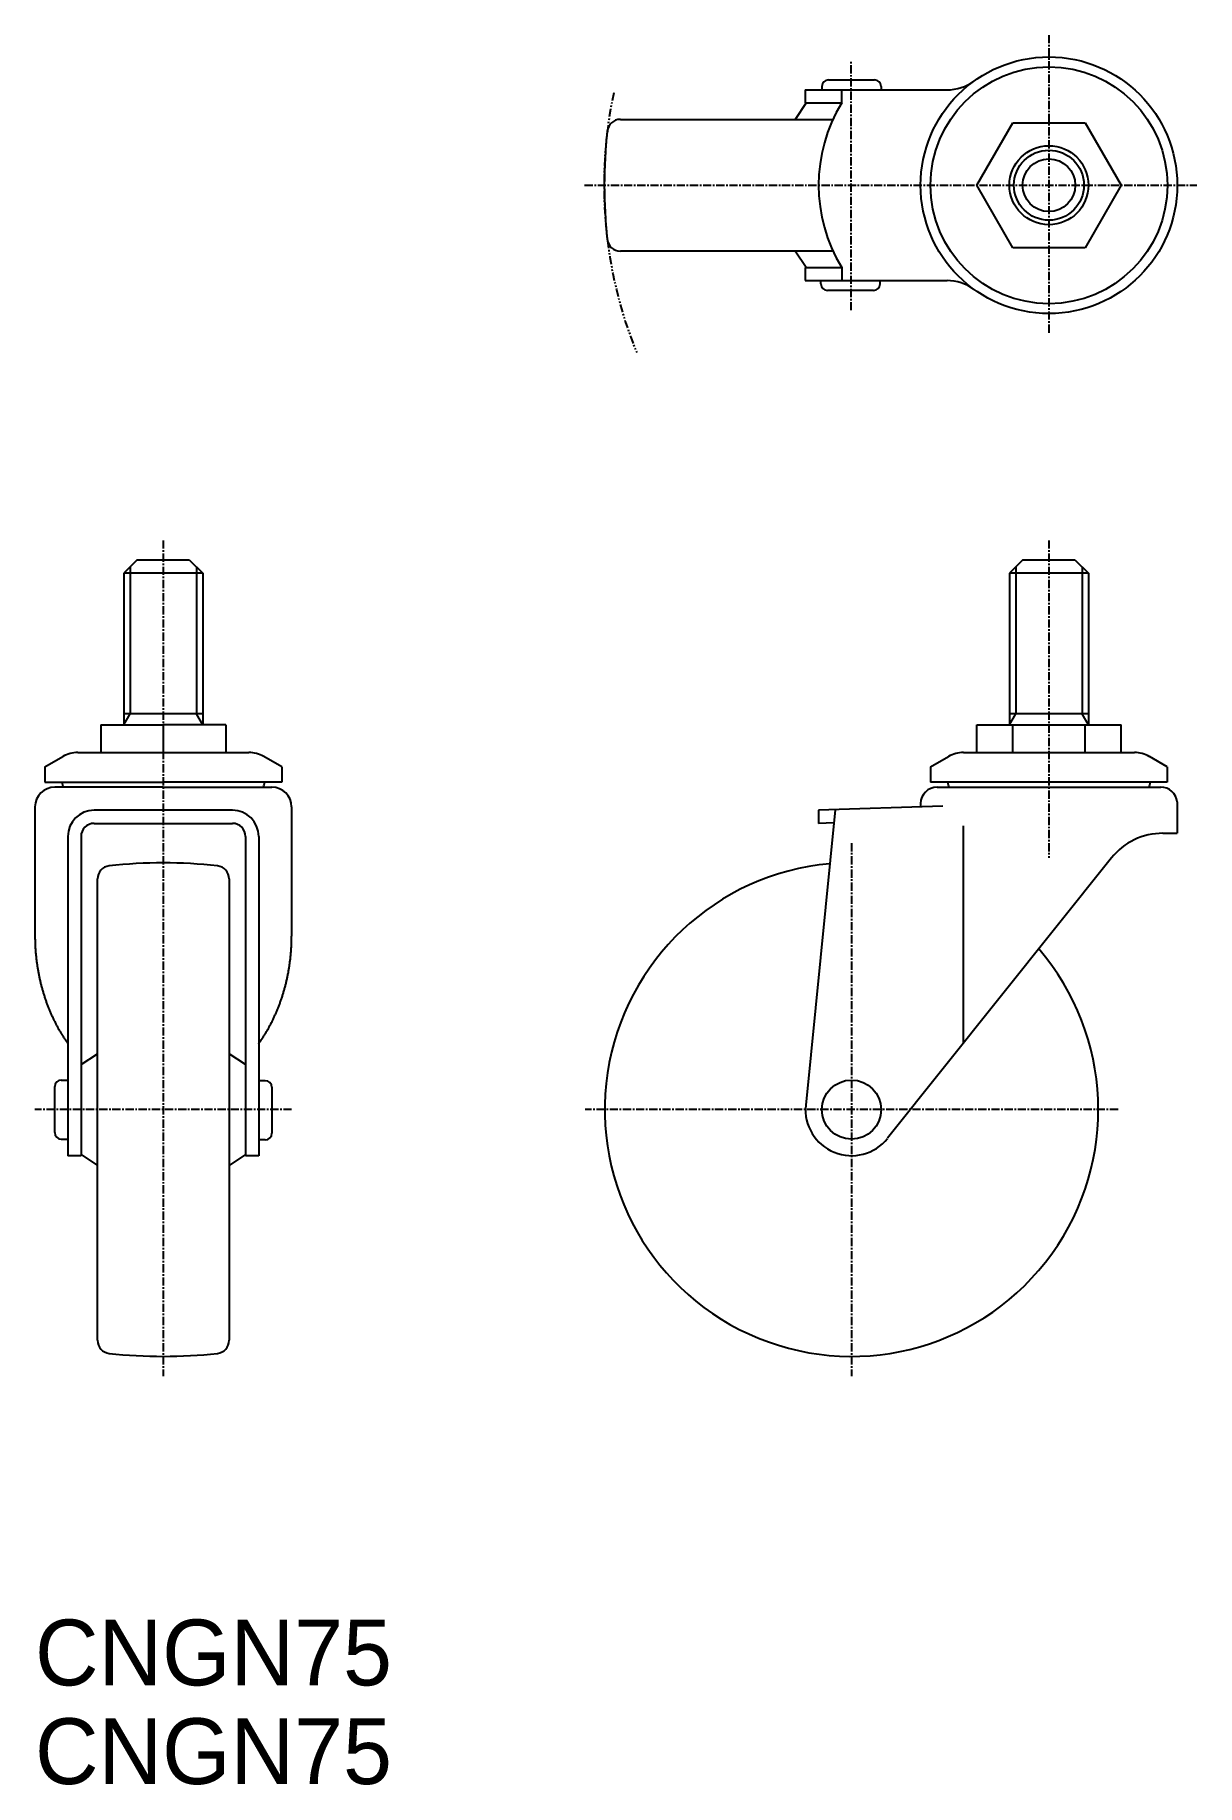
# Model space of a CAD drawing. Extents: x -2810 to -2634, y -910 to -644.
import ezdxf

# ---------------------------------------------------------------- set-up
doc = ezdxf.new("R2010")
doc.units = 0
doc.linetypes.add('CENTER', pattern=[2, 1.25, -0.25, 0.25, -0.25])
doc.linetypes.add('PHANTOM', pattern=[2.5, 1.25, -0.25, 0.25, -0.25, 0.25, -0.25])
doc.layers.get('0').update_dxf_attribs({"linetype": 'CONTINUOUS'})
doc.layers.add('CENTER', color=1, linetype='CENTER')

msp = doc.modelspace()

# ---------------------------------------------------------------- linework, layer by layer
at = {"color": 7, "linetype": 'CONTINUOUS'}
for p, q in [((-2689.88, -651.01), (-2682.88, -651.01)), ((-2693.41, -652.51), (-2693.41, -654.51)), ((-2693.41, -652.51), (-2671.87, -652.51)), ((-2690.88, -652.01), (-2690.88, -652.51)), ((-2687.87, -654.51), (-2687.87, -652.51)), ((-2681.88, -652.01), (-2681.88, -652.51)), ((-2693.29, -654.51), (-2694.95, -657.01)), ((-2693.41, -654.51), (-2687.87, -654.51)), ((-2721.51, -657.01), (-2689.2, -657.01)), ((-2667.35, -667.01), (-2661.86, -657.51)), ((-2661.86, -657.51), (-2650.89, -657.51)), ((-2650.89, -657.51), (-2645.41, -667.01)), ((-2661.86, -676.51), (-2667.35, -667.01)), ((-2645.41, -667.01), (-2650.89, -676.51)), ((-2689.2, -677.01), (-2721.51, -677.01)), ((-2693.29, -679.51), (-2694.95, -677.01)), ((-2650.89, -676.51), (-2661.86, -676.51)), ((-2693.41, -679.51), (-2687.87, -679.51)), ((-2693.41, -679.51), (-2693.41, -681.51)), ((-2687.87, -679.51), (-2687.87, -681.51)), ((-2693.41, -681.51), (-2671.87, -681.51)), ((-2691.03, -682.01), (-2691.03, -681.51)), ((-2683.03, -683.01), (-2690.03, -683.01)), ((-2682.03, -682.01), (-2682.03, -681.51)), ((-2794.97, -723.99), (-2796.97, -725.99)), ((-2784.97, -725.99), (-2796.97, -725.99)), ((-2796.97, -725.99), (-2796.97, -748.99)), ((-2786.97, -723.99), (-2794.97, -723.99)), ((-2786.97, -723.99), (-2784.97, -725.99)), ((-2784.97, -725.99), (-2784.97, -748.99)), ((-2660.38, -723.99), (-2662.38, -725.99)), ((-2650.38, -725.99), (-2662.38, -725.99)), ((-2662.38, -725.99), (-2662.38, -748.99)), ((-2652.38, -723.99), (-2660.38, -723.99)), ((-2652.38, -723.99), (-2650.38, -725.99)), ((-2650.38, -725.99), (-2650.38, -748.99)), ((-2800.47, -748.99), (-2800.47, -753.23)), ((-2800.47, -748.99), (-2790.97, -748.99)), ((-2784.97, -747.35), (-2796.97, -747.35)), ((-2781.47, -748.99), (-2790.97, -748.99)), ((-2790.97, -748.99), (-2790.97, -753.23)), ((-2781.47, -748.99), (-2781.47, -753.23)), ((-2667.35, -753.23), (-2667.35, -748.99)), ((-2667.35, -748.99), (-2645.41, -748.99)), ((-2650.38, -747.35), (-2662.38, -747.35)), ((-2661.86, -753.23), (-2661.86, -748.99)), ((-2650.89, -753.23), (-2650.89, -748.99)), ((-2645.41, -753.23), (-2645.41, -748.99)), ((-2808.96, -755.42), (-2806.22, -753.83)), ((-2803.97, -753.23), (-2790.97, -753.23)), ((-2790.97, -753.23), (-2777.97, -753.23)), ((-2772.98, -755.42), (-2775.71, -753.83)), ((-2674.37, -755.42), (-2671.63, -753.83)), ((-2669.38, -753.23), (-2656.38, -753.23)), ((-2656.38, -753.23), (-2643.38, -753.23)), ((-2638.39, -755.42), (-2641.12, -753.83)), ((-2808.96, -755.42), (-2808.96, -757.73)), ((-2808.96, -757.73), (-2790.97, -757.73)), ((-2772.98, -757.73), (-2790.97, -757.73)), ((-2772.98, -755.42), (-2772.98, -757.73)), ((-2674.37, -755.42), (-2674.37, -757.73)), ((-2656.38, -757.73), (-2674.37, -757.73)), ((-2638.39, -757.73), (-2656.38, -757.73)), ((-2638.39, -755.42), (-2638.39, -757.73)), ((-2790.97, -758.49), (-2807.47, -758.49)), ((-2790.97, -758.49), (-2774.47, -758.49)), ((-2673.38, -758.49), (-2656.38, -758.49)), ((-2656.38, -758.49), (-2639.38, -758.49)), ((-2810.47, -761.49), (-2810.47, -781.14)), ((-2780.47, -761.99), (-2801.47, -761.99)), ((-2771.47, -761.49), (-2771.47, -781.14)), ((-2688.87, -761.91), (-2693.35, -806.8)), ((-2672.51, -761.38), (-2691.38, -761.99)), ((-2691.38, -761.99), (-2691.38, -763.99)), ((-2675.88, -760.99), (-2675.88, -761.49)), ((-2636.88, -760.71), (-2636.88, -765.49)), ((-2801.47, -763.99), (-2780.47, -763.99)), ((-2689.07, -763.92), (-2691.38, -763.99)), ((-2669.42, -764.38), (-2669.42, -797.34)), ((-2639.07, -765.49), (-2636.88, -765.49)), ((-2805.47, -765.99), (-2805.47, -814.49)), ((-2803.47, -765.99), (-2803.47, -814.49)), ((-2778.47, -765.99), (-2778.47, -814.49)), ((-2776.47, -765.99), (-2776.47, -814.49)), ((-2646.88, -769.25), (-2680.91, -811.85)), ((-2800.97, -779.49), (-2800.97, -772.43)), ((-2780.97, -772.43), (-2780.97, -779.49)), ((-2800.97, -807.49), (-2800.97, -779.49)), ((-2780.97, -779.49), (-2780.97, -807.49)), ((-2803.47, -800.65), (-2800.97, -798.99)), ((-2778.47, -800.65), (-2780.97, -798.99)), ((-2806.47, -802.99), (-2805.47, -802.99)), ((-2775.47, -803.09), (-2776.47, -803.09)), ((-2807.47, -810.99), (-2807.47, -803.99)), ((-2774.47, -804.09), (-2774.47, -811.09)), ((-2800.97, -842.55), (-2800.97, -807.49)), ((-2780.97, -807.49), (-2780.97, -842.55)), ((-2806.47, -811.99), (-2805.47, -811.99)), ((-2775.47, -812.09), (-2776.47, -812.09)), ((-2803.47, -814.49), (-2805.47, -814.49)), ((-2803.47, -814.32), (-2800.97, -815.99)), ((-2778.47, -814.32), (-2780.97, -815.99)), ((-2776.47, -814.49), (-2778.47, -814.49))]:
    msp.add_line(p, q, dxfattribs=at)
at = {"color": 3, "linetype": 'CONTINUOUS'}
for p, q in [((-2796.02, -725.04), (-2796.02, -747.35)), ((-2785.91, -725.04), (-2785.91, -747.35)), ((-2661.43, -725.04), (-2661.43, -747.35)), ((-2651.33, -725.04), (-2651.33, -747.35)), ((-2796.97, -748.99), (-2796.02, -747.35)), ((-2784.97, -748.99), (-2785.91, -747.35)), ((-2662.38, -748.99), (-2661.43, -747.35)), ((-2650.38, -748.99), (-2651.33, -747.35))]:
    msp.add_line(p, q, dxfattribs=at)
at = {"color": 7, "linetype": 'CONTINUOUS'}
for points in [[(-2810.47, -781.14, 0), (-2810.47, -781.28, 0), (-2810.47, -781.42, 0), (-2810.47, -781.56, 0), (-2810.46, -781.7, 0), (-2810.46, -781.84, 0), (-2810.46, -781.98, 0), (-2810.45, -782.12, 0), (-2810.45, -782.26, 0), (-2810.44, -782.39, 0), (-2810.44, -782.53, 0), (-2810.43, -782.67, 0), (-2810.42, -782.81, 0), (-2810.42, -782.95, 0), (-2810.41, -783.09, 0), (-2810.4, -783.23, 0), (-2810.39, -783.37, 0), (-2810.38, -783.51, 0), (-2810.37, -783.65, 0), (-2810.35, -783.79, 0), (-2810.34, -783.93, 0), (-2810.33, -784.07, 0), (-2810.31, -784.2, 0), (-2810.3, -784.34, 0), (-2810.29, -784.48, 0), (-2810.27, -784.62, 0), (-2810.25, -784.76, 0), (-2810.24, -784.9, 0), (-2810.22, -785.03, 0), (-2810.2, -785.17, 0), (-2810.18, -785.31, 0), (-2810.16, -785.45, 0), (-2810.14, -785.59, 0), (-2810.12, -785.72, 0), (-2810.1, -785.86, 0), (-2810.08, -786, 0), (-2810.06, -786.13, 0), (-2810.03, -786.27, 0), (-2810.01, -786.41, 0), (-2809.99, -786.54, 0), (-2809.96, -786.68, 0), (-2809.93, -786.82, 0), (-2809.91, -786.95, 0), (-2809.88, -787.09, 0), (-2809.85, -787.22, 0), (-2809.83, -787.36, 0), (-2809.8, -787.49, 0), (-2809.77, -787.63, 0), (-2809.74, -787.76, 0), (-2809.71, -787.9, 0), (-2809.68, -788.03, 0), (-2809.64, -788.16, 0), (-2809.61, -788.3, 0), (-2809.58, -788.43, 0), (-2809.55, -788.56, 0), (-2809.51, -788.7, 0), (-2809.48, -788.83, 0), (-2809.44, -788.96, 0), (-2809.4, -789.1, 0), (-2809.37, -789.23, 0), (-2809.33, -789.36, 0), (-2809.29, -789.49, 0), (-2809.25, -789.62, 0), (-2809.22, -789.75, 0), (-2809.18, -789.88, 0), (-2809.14, -790.01, 0), (-2809.09, -790.14, 0), (-2809.05, -790.27, 0), (-2809.01, -790.4, 0), (-2808.97, -790.53, 0), (-2808.93, -790.66, 0), (-2808.88, -790.79, 0), (-2808.84, -790.92, 0), (-2808.79, -791.04, 0), (-2808.75, -791.17, 0), (-2808.7, -791.3, 0), (-2808.65, -791.43, 0), (-2808.61, -791.55, 0), (-2808.56, -791.68, 0), (-2808.51, -791.8, 0), (-2808.46, -791.93, 0), (-2808.41, -792.05, 0), (-2808.36, -792.18, 0), (-2808.31, -792.3, 0), (-2808.26, -792.43, 0), (-2808.21, -792.55, 0), (-2808.15, -792.68, 0), (-2808.1, -792.8, 0), (-2808.05, -792.92, 0), (-2807.99, -793.04, 0), (-2807.94, -793.16, 0), (-2807.88, -793.29, 0), (-2807.83, -793.41, 0), (-2807.77, -793.53, 0), (-2807.72, -793.65, 0), (-2807.66, -793.77, 0), (-2807.6, -793.89, 0), (-2807.54, -794.01, 0), (-2807.48, -794.12, 0), (-2807.42, -794.24, 0), (-2807.36, -794.36, 0), (-2807.3, -794.48, 0), (-2807.24, -794.6, 0), (-2807.18, -794.71, 0), (-2807.12, -794.83, 0), (-2807.05, -794.94, 0), (-2806.99, -795.06, 0), (-2806.93, -795.17, 0), (-2806.86, -795.29, 0), (-2806.8, -795.4, 0), (-2806.73, -795.51, 0), (-2806.67, -795.63, 0), (-2806.6, -795.74, 0), (-2806.53, -795.85, 0), (-2806.46, -795.96, 0), (-2806.4, -796.07, 0), (-2806.33, -796.18, 0), (-2806.26, -796.29, 0), (-2806.19, -796.4, 0), (-2806.12, -796.51, 0), (-2806.05, -796.62, 0), (-2805.98, -796.73, 0), (-2805.91, -796.83, 0), (-2805.83, -796.94, 0), (-2805.76, -797.05, 0), (-2805.69, -797.15, 0), (-2805.62, -797.26, 0), (-2805.54, -797.36, 0), (-2805.47, -797.47, 0)], [(-2776.47, -797.47, 0), (-2776.39, -797.36, 0), (-2776.32, -797.26, 0), (-2776.25, -797.15, 0), (-2776.17, -797.05, 0), (-2776.1, -796.94, 0), (-2776.03, -796.83, 0), (-2775.96, -796.73, 0), (-2775.89, -796.62, 0), (-2775.82, -796.51, 0), (-2775.75, -796.4, 0), (-2775.68, -796.29, 0), (-2775.61, -796.18, 0), (-2775.54, -796.07, 0), (-2775.47, -795.96, 0), (-2775.4, -795.85, 0), (-2775.34, -795.74, 0), (-2775.27, -795.63, 0), (-2775.2, -795.51, 0), (-2775.14, -795.4, 0), (-2775.07, -795.29, 0), (-2775.01, -795.17, 0), (-2774.94, -795.06, 0), (-2774.88, -794.94, 0), (-2774.82, -794.83, 0), (-2774.76, -794.71, 0), (-2774.69, -794.6, 0), (-2774.63, -794.48, 0), (-2774.57, -794.36, 0), (-2774.51, -794.24, 0), (-2774.45, -794.12, 0), (-2774.39, -794.01, 0), (-2774.33, -793.89, 0), (-2774.28, -793.77, 0), (-2774.22, -793.65, 0), (-2774.16, -793.53, 0), (-2774.11, -793.41, 0), (-2774.05, -793.29, 0), (-2774, -793.16, 0), (-2773.94, -793.04, 0), (-2773.89, -792.92, 0), (-2773.83, -792.8, 0), (-2773.78, -792.68, 0), (-2773.73, -792.55, 0), (-2773.68, -792.43, 0), (-2773.62, -792.3, 0), (-2773.57, -792.18, 0), (-2773.52, -792.05, 0), (-2773.47, -791.93, 0), (-2773.42, -791.8, 0), (-2773.38, -791.68, 0), (-2773.33, -791.55, 0), (-2773.28, -791.43, 0), (-2773.23, -791.3, 0), (-2773.19, -791.17, 0), (-2773.14, -791.04, 0), (-2773.1, -790.92, 0), (-2773.05, -790.79, 0), (-2773.01, -790.66, 0), (-2772.97, -790.53, 0), (-2772.92, -790.4, 0), (-2772.88, -790.27, 0), (-2772.84, -790.14, 0), (-2772.8, -790.01, 0), (-2772.76, -789.88, 0), (-2772.72, -789.75, 0), (-2772.68, -789.62, 0), (-2772.64, -789.49, 0), (-2772.6, -789.36, 0), (-2772.57, -789.23, 0), (-2772.53, -789.1, 0), (-2772.49, -788.96, 0), (-2772.46, -788.83, 0), (-2772.42, -788.7, 0), (-2772.39, -788.56, 0), (-2772.36, -788.43, 0), (-2772.32, -788.3, 0), (-2772.29, -788.16, 0), (-2772.26, -788.03, 0), (-2772.23, -787.9, 0), (-2772.2, -787.76, 0), (-2772.17, -787.63, 0), (-2772.14, -787.49, 0), (-2772.11, -787.36, 0), (-2772.08, -787.22, 0), (-2772.05, -787.09, 0), (-2772.03, -786.95, 0), (-2772, -786.82, 0), (-2771.97, -786.68, 0), (-2771.95, -786.54, 0), (-2771.92, -786.41, 0), (-2771.9, -786.27, 0), (-2771.88, -786.13, 0), (-2771.86, -786, 0), (-2771.83, -785.86, 0), (-2771.81, -785.72, 0), (-2771.79, -785.59, 0), (-2771.77, -785.45, 0), (-2771.75, -785.31, 0), (-2771.73, -785.17, 0), (-2771.72, -785.03, 0), (-2771.7, -784.9, 0), (-2771.68, -784.76, 0), (-2771.66, -784.62, 0), (-2771.65, -784.48, 0), (-2771.63, -784.34, 0), (-2771.62, -784.2, 0), (-2771.61, -784.07, 0), (-2771.59, -783.93, 0), (-2771.58, -783.79, 0), (-2771.57, -783.65, 0), (-2771.56, -783.51, 0), (-2771.55, -783.37, 0), (-2771.54, -783.23, 0), (-2771.53, -783.09, 0), (-2771.52, -782.95, 0), (-2771.51, -782.81, 0), (-2771.5, -782.67, 0), (-2771.5, -782.53, 0), (-2771.49, -782.39, 0), (-2771.49, -782.26, 0), (-2771.48, -782.12, 0), (-2771.48, -781.98, 0), (-2771.47, -781.84, 0), (-2771.47, -781.7, 0), (-2771.47, -781.56, 0), (-2771.47, -781.42, 0), (-2771.47, -781.28, 0), (-2771.47, -781.14, 0)]]:
    msp.add_polyline3d(points, dxfattribs=at)
for centre, radius in [((-2656.38, -667.01), 19.5), ((-2656.38, -667.01), 18), ((-2656.38, -667.01), 6), ((-2656.38, -667.01), 4), ((-2686.38, -807.49), 4.5)]:
    msp.add_circle(centre, radius, dxfattribs=at)
at = {"color": 3, "linetype": 'CONTINUOUS'}
msp.add_circle((-2656.38, -667.01), 5.32, dxfattribs=at)
at = {"color": 7, "linetype": 'CONTINUOUS'}
for centre, radius, start, end in [((-2689.88, -652.01), 1, 90, 180), ((-2682.88, -652.01), 1, 0, 90), ((-2671.87, -645.51), 7, 269.9998, 305.7746), ((-2667.38, -667.01), 24, 148.6118, 211.3881), ((-2648.95, -667.01), 75, 173.7084, 186.2916), ((-2721.51, -659.01), 2, 90.0002, 173.7084), ((-2721.51, -675.01), 2, 186.2916, 269.9998), ((-2690.03, -682.01), 1, 180, 270), ((-2683.03, -682.01), 1, 270, 0), ((-2671.87, -688.51), 7, 54.2254, 90.0002), ((-2803.97, -757.73), 4.5, 90, 120.0716), ((-2777.97, -757.73), 4.5, 59.9284, 90.085), ((-2669.38, -757.73), 4.5, 90, 120.0716), ((-2643.38, -757.73), 4.5, 59.9284, 90), ((-2803.97, -757.61), 2.38, 182.8901, 201.7033), ((-2777.97, -757.61), 2.38, 338.2967, 357.1099), ((-2669.38, -757.61), 2.38, 182.8901, 201.7005), ((-2643.38, -757.61), 2.38, 338.2995, 357.1099), ((-2807.47, -761.49), 3, 90, 179.9997), ((-2774.47, -761.49), 3, 0.0003, 90), ((-2673.38, -760.99), 2.5, 90, 180), ((-2639.81, -760.99), 2.5, 90, 90.2002), ((-2639.38, -760.99), 2.5, 6.4275, 90), ((-2801.47, -765.99), 4, 90, 180), ((-2780.47, -765.99), 4, 0, 90), ((-2801.47, -765.99), 2, 90, 180), ((-2780.47, -765.99), 2, 0, 90), ((-2639.07, -775.49), 10, 90, 141.3888), ((-2798.97, -772.43), 2, 96.2916, 179.9998), ((-2790.97, -844.99), 75, 83.7084, 96.2916), ((-2782.97, -772.43), 2, 0.0002, 83.7084), ((-2686.38, -807.49), 37.5, 95.0663, 40.6302), ((-2806.47, -803.99), 1, 90, 180), ((-2775.47, -804.09), 1, 0, 90), ((-2686.38, -807.49), 7, 174.3731, 321.3888), ((-2806.47, -810.99), 1, 180, 270), ((-2775.47, -811.09), 1, 270, 0), ((-2798.97, -842.55), 2, 180.0002, 263.7084), ((-2782.97, -842.55), 2, 276.2916, 0), ((-2790.97, -769.99), 75, 263.7084, 276.2916)]:
    msp.add_arc(centre, radius, start, end, dxfattribs=at)
at = {"color": 3, "linetype": 'PHANTOM'}
msp.add_arc((-2656.38, -667.01), 67.62, 167.9968, 202.1008, dxfattribs=at)
at = {"layer": 'CENTER', "color": 1, "linetype": 'CENTER'}
for p, q in [((-2656.38, -644.18), (-2656.38, -689.51)), ((-2686.45, -686.01), (-2686.45, -648.01)), ((-2726.95, -667.01), (-2633.88, -667.01)), ((-2790.97, -720.99), (-2790.97, -847.99)), ((-2656.38, -720.99), (-2656.38, -769.25)), ((-2686.38, -766.99), (-2686.38, -847.99)), ((-2771.47, -807.49), (-2810.47, -807.49)), ((-2645.88, -807.49), (-2726.88, -807.49))]:
    msp.add_line(p, q, dxfattribs=at)

# ---------------------------------------------------------------- texts
at = {"color": 7, "linetype": 'CONTINUOUS'}
for p in [(-2810.47, -894.99), (-2810.47, -909.99)]:
    msp.add_text('CNGN75', height=10, dxfattribs=at).set_placement(p)

doc.saveas('drawing.dxf')
